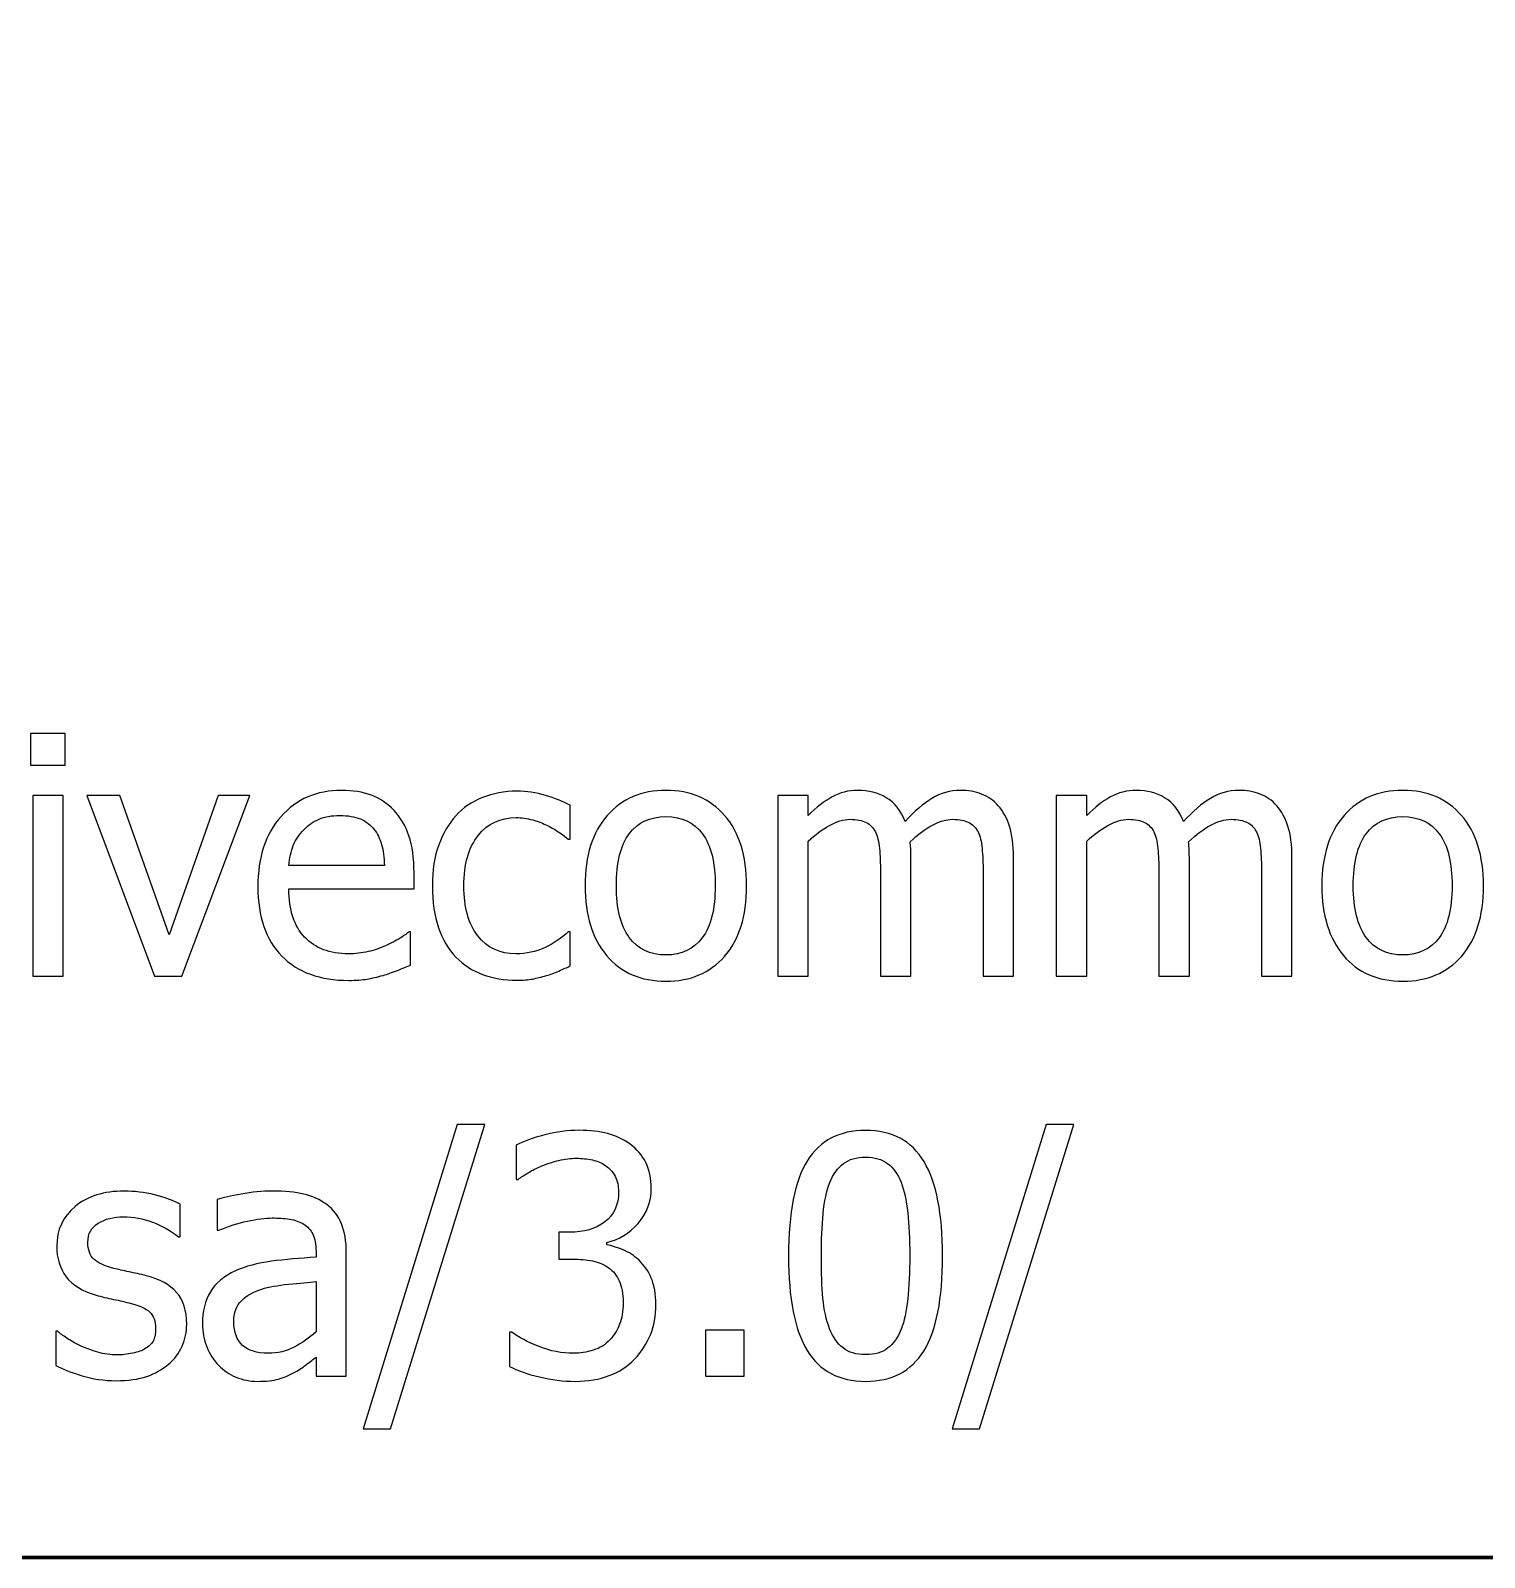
# Model space of a CAD drawing. Header units: centimetres. Extents: x -14.3 to 14.3, y -10 to 9.9.
# Drawn here: x 9.067 to 9.995, y -10 to -9.025 of the extents above; entities that cross this region are included whole.
import ezdxf

# ---------------------------------------------------------------- set-up
doc = ezdxf.new("R2010")
doc.units = ezdxf.units.CM
doc.header["$MEASUREMENT"] = 0
doc.layers.add('Layer 1', color=7, linetype='Continuous')

msp = doc.modelspace()

# ---------------------------------------------------------------- linework, layer by layer
at = {"layer": 'Layer 1', "color": 250, "lineweight": 70}
for points in [[(-14.3, -9), (-14.3, -9), (-14.3, 8.9), (-14.3, 8.9), (-14.3, 8.9), (-14.3, 9.45219), (-13.85219, 9.9), (-13.3, 9.9), (-13.3, 9.9), (-13.3, 9.9), (13.3, 9.9), (13.3, 9.9), (13.3, 9.9), (13.85219, 9.9), (14.3, 9.45219), (14.3, 8.9), (14.3, 8.9), (14.3, 8.9), (14.3, -9), (14.3, -9), (14.3, -9), (14.3, -9.55219), (13.85219, -10), (13.3, -10), (13.3, -10), (13.3, -10), (-13.3, -10), (-13.3, -10), (-13.3, -10), (-13.85219, -10), (-14.3, -9.55219), (-14.3, -9)], [(2.3, -10), (2.3, -10), (2.3, -7), (2.3, -7), (2.3, -7), (2.3, -6.44781), (2.74781, -6), (3.3, -6), (3.3, -6), (3.3, -6), (14.3, -6), (14.3, -6), (14.3, -6), (14.3, -6), (14.3, -7), (14.3, -7), (14.3, -7), (14.3, -7), (14.3, -9), (14.3, -9), (14.3, -9), (14.3, -9.55219), (13.85219, -10), (13.3, -10), (13.3, -10), (13.3, -10), (3.3, -10), (3.3, -10), (3.3, -10), (3.3, -10), (2.3, -10), (2.3, -10)]]:
    msp.add_open_spline(points, degree=3, knots=[0, 0, 0, 0, 0.125, 0.125, 0.125, 0.125, 0.25, 0.25, 0.25, 0.25, 0.375, 0.375, 0.375, 0.375, 0.5, 0.5, 0.5, 0.5, 0.625, 0.625, 0.625, 0.625, 0.75, 0.75, 0.75, 0.75, 0.875, 0.875, 0.875, 0.875, 1, 1, 1, 1], dxfattribs=at)
at = {"layer": 'Layer 1', "color": 250}
for points, knots in [([(9.08878, -9.49404), (9.08878, -9.49404), (9.06666, -9.49404), (9.06666, -9.49404), (9.06666, -9.49404), (9.06666, -9.49404), (9.06666, -9.4739), (9.06666, -9.4739), (9.06666, -9.4739), (9.06666, -9.4739), (9.08878, -9.4739), (9.08878, -9.4739), (9.08878, -9.4739), (9.08878, -9.4739), (9.08878, -9.49404), (9.08878, -9.49404)], [0, 0, 0, 0, 0.25, 0.25, 0.25, 0.25, 0.5, 0.5, 0.5, 0.5, 0.75, 0.75, 0.75, 0.75, 1, 1, 1, 1]), ([(9.08744, -9.62884), (9.08744, -9.62884), (9.068, -9.62884), (9.068, -9.62884), (9.068, -9.62884), (9.068, -9.62884), (9.068, -9.51341), (9.068, -9.51341), (9.068, -9.51341), (9.068, -9.51341), (9.08744, -9.51341), (9.08744, -9.51341), (9.08744, -9.51341), (9.08744, -9.51341), (9.08744, -9.62884), (9.08744, -9.62884)], [0, 0, 0, 0, 0.25, 0.25, 0.25, 0.25, 0.5, 0.5, 0.5, 0.5, 0.75, 0.75, 0.75, 0.75, 1, 1, 1, 1]), ([(9.20669, -9.51341), (9.20669, -9.51341), (9.16319, -9.62884), (9.16319, -9.62884), (9.16319, -9.62884), (9.16319, -9.62884), (9.14573, -9.62884), (9.14573, -9.62884), (9.14573, -9.62884), (9.14573, -9.62884), (9.10255, -9.51341), (9.10255, -9.51341), (9.10255, -9.51341), (9.10255, -9.51341), (9.12354, -9.51341), (9.12354, -9.51341), (9.12354, -9.51341), (9.12354, -9.51341), (9.15515, -9.60235), (9.15515, -9.60235), (9.15515, -9.60235), (9.15515, -9.60235), (9.18644, -9.51341), (9.18644, -9.51341), (9.18644, -9.51341), (9.18644, -9.51341), (9.20669, -9.51341), (9.20669, -9.51341)], [0, 0, 0, 0, 0.142857, 0.142857, 0.142857, 0.142857, 0.285714, 0.285714, 0.285714, 0.285714, 0.428571, 0.428571, 0.428571, 0.428571, 0.571429, 0.571429, 0.571429, 0.571429, 0.714286, 0.714286, 0.714286, 0.714286, 0.857143, 0.857143, 0.857143, 0.857143, 1, 1, 1, 1]), ([(9.26983, -9.63152), (9.25145, -9.63152), (9.23716, -9.62634), (9.227, -9.61596), (9.227, -9.61596), (9.21684, -9.60559), (9.21176, -9.59088), (9.21176, -9.57179), (9.21176, -9.57179), (9.21176, -9.55299), (9.2167, -9.538), (9.22654, -9.52689), (9.22654, -9.52689), (9.23639, -9.51577), (9.24926, -9.5102), (9.26521, -9.5102), (9.26521, -9.5102), (9.27237, -9.5102), (9.27869, -9.51122), (9.28422, -9.5133), (9.28422, -9.5133), (9.28973, -9.51535), (9.29456, -9.5186), (9.29869, -9.52301), (9.29869, -9.52301), (9.30282, -9.52741), (9.30599, -9.53281), (9.30818, -9.5392), (9.30818, -9.5392), (9.3104, -9.54555), (9.31149, -9.55338), (9.31149, -9.56259), (9.31149, -9.56259), (9.31149, -9.56259), (9.31149, -9.57314), (9.31149, -9.57314), (9.31149, -9.57314), (9.31149, -9.57314), (9.23152, -9.57314), (9.23152, -9.57314), (9.23152, -9.57314), (9.23152, -9.58658), (9.23491, -9.59684), (9.24164, -9.60393), (9.24164, -9.60393), (9.24838, -9.61102), (9.25773, -9.61459), (9.26965, -9.61459), (9.26965, -9.61459), (9.27392, -9.61459), (9.27809, -9.61409), (9.28218, -9.61314), (9.28218, -9.61314), (9.28627, -9.61219), (9.28998, -9.61092), (9.29329, -9.6094), (9.29329, -9.6094), (9.29682, -9.60781), (9.29978, -9.6063), (9.30218, -9.60482), (9.30218, -9.60482), (9.30458, -9.60333), (9.30659, -9.60192), (9.30818, -9.60062), (9.30818, -9.60062), (9.30818, -9.60062), (9.30931, -9.60062), (9.30931, -9.60062), (9.30931, -9.60062), (9.30931, -9.60062), (9.30931, -9.62182), (9.30931, -9.62182), (9.30931, -9.62182), (9.30705, -9.6227), (9.30423, -9.62383), (9.30084, -9.62517), (9.30084, -9.62517), (9.29745, -9.62651), (9.29442, -9.62757), (9.29174, -9.62831), (9.29174, -9.62831), (9.28796, -9.62933), (9.28454, -9.63015), (9.28147, -9.63071), (9.28147, -9.63071), (9.2784, -9.63124), (9.27452, -9.63152), (9.26983, -9.63152)], [0, 0, 0, 0, 0.045455, 0.045455, 0.045455, 0.045455, 0.090909, 0.090909, 0.090909, 0.090909, 0.136364, 0.136364, 0.136364, 0.136364, 0.181818, 0.181818, 0.181818, 0.181818, 0.227273, 0.227273, 0.227273, 0.227273, 0.272727, 0.272727, 0.272727, 0.272727, 0.318182, 0.318182, 0.318182, 0.318182, 0.363636, 0.363636, 0.363636, 0.363636, 0.409091, 0.409091, 0.409091, 0.409091, 0.454545, 0.454545, 0.454545, 0.454545, 0.5, 0.5, 0.5, 0.5, 0.545455, 0.545455, 0.545455, 0.545455, 0.590909, 0.590909, 0.590909, 0.590909, 0.636364, 0.636364, 0.636364, 0.636364, 0.681818, 0.681818, 0.681818, 0.681818, 0.727273, 0.727273, 0.727273, 0.727273, 0.772727, 0.772727, 0.772727, 0.772727, 0.818182, 0.818182, 0.818182, 0.818182, 0.863636, 0.863636, 0.863636, 0.863636, 0.909091, 0.909091, 0.909091, 0.909091, 0.954545, 0.954545, 0.954545, 0.954545, 1, 1, 1, 1]), ([(9.37701, -9.63142), (9.36911, -9.63142), (9.36184, -9.63018), (9.35521, -9.62775), (9.35521, -9.62775), (9.34861, -9.62531), (9.34293, -9.62161), (9.33817, -9.61663), (9.33817, -9.61663), (9.3334, -9.61166), (9.32973, -9.60542), (9.32709, -9.59787), (9.32709, -9.59787), (9.32448, -9.59032), (9.32317, -9.58146), (9.32317, -9.57127), (9.32317, -9.57127), (9.32317, -9.56114), (9.32455, -9.55239), (9.32727, -9.54502), (9.32727, -9.54502), (9.32998, -9.53765), (9.33362, -9.53144), (9.33817, -9.52639), (9.33817, -9.52639), (9.34272, -9.52138), (9.34836, -9.5175), (9.35517, -9.51479), (9.35517, -9.51479), (9.36194, -9.51207), (9.36925, -9.51069), (9.37701, -9.51069), (9.37701, -9.51069), (9.38336, -9.51069), (9.38946, -9.51157), (9.39535, -9.51337), (9.39535, -9.51337), (9.40124, -9.51517), (9.4065, -9.51725), (9.41112, -9.51958), (9.41112, -9.51958), (9.41112, -9.51958), (9.41112, -9.54139), (9.41112, -9.54139), (9.41112, -9.54139), (9.41112, -9.54139), (9.40999, -9.54139), (9.40999, -9.54139), (9.40999, -9.54139), (9.40862, -9.54022), (9.40682, -9.53888), (9.40467, -9.53736), (9.40467, -9.53736), (9.40248, -9.53585), (9.39987, -9.53429), (9.39676, -9.53271), (9.39676, -9.53271), (9.39408, -9.53133), (9.39091, -9.53013), (9.38724, -9.52911), (9.38724, -9.52911), (9.3836, -9.52809), (9.38008, -9.52756), (9.37669, -9.52756), (9.37669, -9.52756), (9.36664, -9.52756), (9.35856, -9.53137), (9.35245, -9.53899), (9.35245, -9.53899), (9.34635, -9.54657), (9.34332, -9.55733), (9.34332, -9.57127), (9.34332, -9.57127), (9.34332, -9.58488), (9.34628, -9.59554), (9.35217, -9.60312), (9.35217, -9.60312), (9.35806, -9.61074), (9.36621, -9.61455), (9.37669, -9.61455), (9.37669, -9.61455), (9.38304, -9.61455), (9.38907, -9.61325), (9.39479, -9.61064), (9.39479, -9.61064), (9.4005, -9.60803), (9.40558, -9.60464), (9.40999, -9.60051), (9.40999, -9.60051), (9.40999, -9.60051), (9.41112, -9.60051), (9.41112, -9.60051), (9.41112, -9.60051), (9.41112, -9.60051), (9.41112, -9.62231), (9.41112, -9.62231), (9.41112, -9.62231), (9.40918, -9.62323), (9.40678, -9.62429), (9.40389, -9.62556), (9.40389, -9.62556), (9.401, -9.62686), (9.39839, -9.62778), (9.39602, -9.62842), (9.39602, -9.62842), (9.39274, -9.62937), (9.38978, -9.63011), (9.38713, -9.63064), (9.38713, -9.63064), (9.38452, -9.63117), (9.38114, -9.63142), (9.37701, -9.63142)], [0, 0, 0, 0, 0.035714, 0.035714, 0.035714, 0.035714, 0.071429, 0.071429, 0.071429, 0.071429, 0.107143, 0.107143, 0.107143, 0.107143, 0.142857, 0.142857, 0.142857, 0.142857, 0.178571, 0.178571, 0.178571, 0.178571, 0.214286, 0.214286, 0.214286, 0.214286, 0.25, 0.25, 0.25, 0.25, 0.285714, 0.285714, 0.285714, 0.285714, 0.321429, 0.321429, 0.321429, 0.321429, 0.357143, 0.357143, 0.357143, 0.357143, 0.392857, 0.392857, 0.392857, 0.392857, 0.428571, 0.428571, 0.428571, 0.428571, 0.464286, 0.464286, 0.464286, 0.464286, 0.5, 0.5, 0.5, 0.5, 0.535714, 0.535714, 0.535714, 0.535714, 0.571429, 0.571429, 0.571429, 0.571429, 0.607143, 0.607143, 0.607143, 0.607143, 0.642857, 0.642857, 0.642857, 0.642857, 0.678571, 0.678571, 0.678571, 0.678571, 0.714286, 0.714286, 0.714286, 0.714286, 0.75, 0.75, 0.75, 0.75, 0.785714, 0.785714, 0.785714, 0.785714, 0.821429, 0.821429, 0.821429, 0.821429, 0.857143, 0.857143, 0.857143, 0.857143, 0.892857, 0.892857, 0.892857, 0.892857, 0.928571, 0.928571, 0.928571, 0.928571, 0.964286, 0.964286, 0.964286, 0.964286, 1, 1, 1, 1]), ([(9.52381, -9.57116), (9.52381, -9.5906), (9.51911, -9.60563), (9.50976, -9.61618), (9.50976, -9.61618), (9.50038, -9.62676), (9.48789, -9.63205), (9.47233, -9.63205), (9.47233, -9.63205), (9.45628, -9.63205), (9.44365, -9.62658), (9.43445, -9.61568), (9.43445, -9.61568), (9.42524, -9.60474), (9.42065, -9.58993), (9.42065, -9.57116), (9.42065, -9.57116), (9.42065, -9.5519), (9.42538, -9.5369), (9.43487, -9.52622), (9.43487, -9.52622), (9.44432, -9.51553), (9.45681, -9.5102), (9.47233, -9.5102), (9.47233, -9.5102), (9.48789, -9.5102), (9.50038, -9.51553), (9.50976, -9.52618), (9.50976, -9.52618), (9.51911, -9.5368), (9.52381, -9.55183), (9.52381, -9.57116)], [0, 0, 0, 0, 0.125, 0.125, 0.125, 0.125, 0.25, 0.25, 0.25, 0.25, 0.375, 0.375, 0.375, 0.375, 0.5, 0.5, 0.5, 0.5, 0.625, 0.625, 0.625, 0.625, 0.75, 0.75, 0.75, 0.75, 0.875, 0.875, 0.875, 0.875, 1, 1, 1, 1]), ([(9.6748, -9.62884), (9.6748, -9.62884), (9.6748, -9.56206), (9.6748, -9.56206), (9.6748, -9.56206), (9.6748, -9.55677), (9.67459, -9.55186), (9.67416, -9.54735), (9.67416, -9.54735), (9.67378, -9.54283), (9.67289, -9.5393), (9.67159, -9.53676), (9.67159, -9.53676), (9.67021, -9.53398), (9.66827, -9.53197), (9.6657, -9.53066), (9.6657, -9.53066), (9.66316, -9.52936), (9.6597, -9.52868), (9.65536, -9.52868), (9.65536, -9.52868), (9.65137, -9.52868), (9.64711, -9.52992), (9.64252, -9.53235), (9.64252, -9.53235), (9.63793, -9.53482), (9.63321, -9.53835), (9.6283, -9.54297), (9.6283, -9.54297), (9.62837, -9.54414), (9.62848, -9.54551), (9.62859, -9.54714), (9.62859, -9.54714), (9.62869, -9.54876), (9.62873, -9.55066), (9.62873, -9.55289), (9.62873, -9.55289), (9.62873, -9.55289), (9.62873, -9.62884), (9.62873, -9.62884), (9.62873, -9.62884), (9.62873, -9.62884), (9.60929, -9.62884), (9.60929, -9.62884), (9.60929, -9.62884), (9.60929, -9.62884), (9.60929, -9.56206), (9.60929, -9.56206), (9.60929, -9.56206), (9.60929, -9.55677), (9.60908, -9.55186), (9.60865, -9.54735), (9.60865, -9.54735), (9.60826, -9.54283), (9.60738, -9.5393), (9.60608, -9.53676), (9.60608, -9.53676), (9.6047, -9.53398), (9.60276, -9.53197), (9.60019, -9.53066), (9.60019, -9.53066), (9.59765, -9.52936), (9.59419, -9.52868), (9.58985, -9.52868), (9.58985, -9.52868), (9.58565, -9.52868), (9.58124, -9.52999), (9.57666, -9.5326), (9.57666, -9.5326), (9.57203, -9.53525), (9.56755, -9.5386), (9.56321, -9.54266), (9.56321, -9.54266), (9.56321, -9.54266), (9.56321, -9.62884), (9.56321, -9.62884), (9.56321, -9.62884), (9.56321, -9.62884), (9.54378, -9.62884), (9.54378, -9.62884), (9.54378, -9.62884), (9.54378, -9.62884), (9.54378, -9.51341), (9.54378, -9.51341), (9.54378, -9.51341), (9.54378, -9.51341), (9.56321, -9.51341), (9.56321, -9.51341), (9.56321, -9.51341), (9.56321, -9.51341), (9.56321, -9.52622), (9.56321, -9.52622), (9.56321, -9.52622), (9.56833, -9.52114), (9.57337, -9.51718), (9.57835, -9.5144), (9.57835, -9.5144), (9.58336, -9.51161), (9.58883, -9.5102), (9.59482, -9.5102), (9.59482, -9.5102), (9.60167, -9.5102), (9.6077, -9.51175), (9.61296, -9.51486), (9.61296, -9.51486), (9.61825, -9.51796), (9.62224, -9.52304), (9.62502, -9.53013), (9.62502, -9.53013), (9.63088, -9.5236), (9.63659, -9.51863), (9.64217, -9.51528), (9.64217, -9.51528), (9.64774, -9.51189), (9.65381, -9.5102), (9.66034, -9.5102), (9.66034, -9.5102), (9.66531, -9.5102), (9.66983, -9.51098), (9.67388, -9.51253), (9.67388, -9.51253), (9.67794, -9.51408), (9.6815, -9.51658), (9.68454, -9.52001), (9.68454, -9.52001), (9.68764, -9.52353), (9.69, -9.52791), (9.6917, -9.53313), (9.6917, -9.53313), (9.69339, -9.53839), (9.69424, -9.54495), (9.69424, -9.55289), (9.69424, -9.55289), (9.69424, -9.55289), (9.69424, -9.62884), (9.69424, -9.62884), (9.69424, -9.62884), (9.69424, -9.62884), (9.6748, -9.62884), (9.6748, -9.62884)], [0, 0, 0, 0, 0.028571, 0.028571, 0.028571, 0.028571, 0.057143, 0.057143, 0.057143, 0.057143, 0.085714, 0.085714, 0.085714, 0.085714, 0.114286, 0.114286, 0.114286, 0.114286, 0.142857, 0.142857, 0.142857, 0.142857, 0.171429, 0.171429, 0.171429, 0.171429, 0.2, 0.2, 0.2, 0.2, 0.228571, 0.228571, 0.228571, 0.228571, 0.257143, 0.257143, 0.257143, 0.257143, 0.285714, 0.285714, 0.285714, 0.285714, 0.314286, 0.314286, 0.314286, 0.314286, 0.342857, 0.342857, 0.342857, 0.342857, 0.371429, 0.371429, 0.371429, 0.371429, 0.4, 0.4, 0.4, 0.4, 0.428571, 0.428571, 0.428571, 0.428571, 0.457143, 0.457143, 0.457143, 0.457143, 0.485714, 0.485714, 0.485714, 0.485714, 0.514286, 0.514286, 0.514286, 0.514286, 0.542857, 0.542857, 0.542857, 0.542857, 0.571429, 0.571429, 0.571429, 0.571429, 0.6, 0.6, 0.6, 0.6, 0.628571, 0.628571, 0.628571, 0.628571, 0.657143, 0.657143, 0.657143, 0.657143, 0.685714, 0.685714, 0.685714, 0.685714, 0.714286, 0.714286, 0.714286, 0.714286, 0.742857, 0.742857, 0.742857, 0.742857, 0.771429, 0.771429, 0.771429, 0.771429, 0.8, 0.8, 0.8, 0.8, 0.828571, 0.828571, 0.828571, 0.828571, 0.857143, 0.857143, 0.857143, 0.857143, 0.885714, 0.885714, 0.885714, 0.885714, 0.914286, 0.914286, 0.914286, 0.914286, 0.942857, 0.942857, 0.942857, 0.942857, 0.971429, 0.971429, 0.971429, 0.971429, 1, 1, 1, 1]), ([(9.85257, -9.62884), (9.85257, -9.62884), (9.85257, -9.56206), (9.85257, -9.56206), (9.85257, -9.56206), (9.85257, -9.55677), (9.85236, -9.55186), (9.85193, -9.54735), (9.85193, -9.54735), (9.85155, -9.54283), (9.85066, -9.5393), (9.84936, -9.53676), (9.84936, -9.53676), (9.84798, -9.53398), (9.84604, -9.53197), (9.84347, -9.53066), (9.84347, -9.53066), (9.84093, -9.52936), (9.83747, -9.52868), (9.83313, -9.52868), (9.83313, -9.52868), (9.82914, -9.52868), (9.82488, -9.52992), (9.82029, -9.53235), (9.82029, -9.53235), (9.8157, -9.53482), (9.81098, -9.53835), (9.80607, -9.54297), (9.80607, -9.54297), (9.80614, -9.54414), (9.80625, -9.54551), (9.80636, -9.54714), (9.80636, -9.54714), (9.80646, -9.54876), (9.8065, -9.55066), (9.8065, -9.55289), (9.8065, -9.55289), (9.8065, -9.55289), (9.8065, -9.62884), (9.8065, -9.62884), (9.8065, -9.62884), (9.8065, -9.62884), (9.78706, -9.62884), (9.78706, -9.62884), (9.78706, -9.62884), (9.78706, -9.62884), (9.78706, -9.56206), (9.78706, -9.56206), (9.78706, -9.56206), (9.78706, -9.55677), (9.78685, -9.55186), (9.78642, -9.54735), (9.78642, -9.54735), (9.78603, -9.54283), (9.78515, -9.5393), (9.78385, -9.53676), (9.78385, -9.53676), (9.78247, -9.53398), (9.78053, -9.53197), (9.77796, -9.53066), (9.77796, -9.53066), (9.77542, -9.52936), (9.77196, -9.52868), (9.76762, -9.52868), (9.76762, -9.52868), (9.76342, -9.52868), (9.75901, -9.52999), (9.75443, -9.5326), (9.75443, -9.5326), (9.7498, -9.53525), (9.74532, -9.5386), (9.74098, -9.54266), (9.74098, -9.54266), (9.74098, -9.54266), (9.74098, -9.62884), (9.74098, -9.62884), (9.74098, -9.62884), (9.74098, -9.62884), (9.72155, -9.62884), (9.72155, -9.62884), (9.72155, -9.62884), (9.72155, -9.62884), (9.72155, -9.51341), (9.72155, -9.51341), (9.72155, -9.51341), (9.72155, -9.51341), (9.74098, -9.51341), (9.74098, -9.51341), (9.74098, -9.51341), (9.74098, -9.51341), (9.74098, -9.52622), (9.74098, -9.52622), (9.74098, -9.52622), (9.7461, -9.52114), (9.75114, -9.51718), (9.75612, -9.5144), (9.75612, -9.5144), (9.76113, -9.51161), (9.7666, -9.5102), (9.77259, -9.5102), (9.77259, -9.5102), (9.77944, -9.5102), (9.78547, -9.51175), (9.79073, -9.51486), (9.79073, -9.51486), (9.79602, -9.51796), (9.80001, -9.52304), (9.80279, -9.53013), (9.80279, -9.53013), (9.80865, -9.5236), (9.81436, -9.51863), (9.81994, -9.51528), (9.81994, -9.51528), (9.82551, -9.51189), (9.83158, -9.5102), (9.83811, -9.5102), (9.83811, -9.5102), (9.84308, -9.5102), (9.8476, -9.51098), (9.85165, -9.51253), (9.85165, -9.51253), (9.85571, -9.51408), (9.85927, -9.51658), (9.86231, -9.52001), (9.86231, -9.52001), (9.86541, -9.52353), (9.86777, -9.52791), (9.86947, -9.53313), (9.86947, -9.53313), (9.87116, -9.53839), (9.87201, -9.54495), (9.87201, -9.55289), (9.87201, -9.55289), (9.87201, -9.55289), (9.87201, -9.62884), (9.87201, -9.62884), (9.87201, -9.62884), (9.87201, -9.62884), (9.85257, -9.62884), (9.85257, -9.62884)], [0, 0, 0, 0, 0.028571, 0.028571, 0.028571, 0.028571, 0.057143, 0.057143, 0.057143, 0.057143, 0.085714, 0.085714, 0.085714, 0.085714, 0.114286, 0.114286, 0.114286, 0.114286, 0.142857, 0.142857, 0.142857, 0.142857, 0.171429, 0.171429, 0.171429, 0.171429, 0.2, 0.2, 0.2, 0.2, 0.228571, 0.228571, 0.228571, 0.228571, 0.257143, 0.257143, 0.257143, 0.257143, 0.285714, 0.285714, 0.285714, 0.285714, 0.314286, 0.314286, 0.314286, 0.314286, 0.342857, 0.342857, 0.342857, 0.342857, 0.371429, 0.371429, 0.371429, 0.371429, 0.4, 0.4, 0.4, 0.4, 0.428571, 0.428571, 0.428571, 0.428571, 0.457143, 0.457143, 0.457143, 0.457143, 0.485714, 0.485714, 0.485714, 0.485714, 0.514286, 0.514286, 0.514286, 0.514286, 0.542857, 0.542857, 0.542857, 0.542857, 0.571429, 0.571429, 0.571429, 0.571429, 0.6, 0.6, 0.6, 0.6, 0.628571, 0.628571, 0.628571, 0.628571, 0.657143, 0.657143, 0.657143, 0.657143, 0.685714, 0.685714, 0.685714, 0.685714, 0.714286, 0.714286, 0.714286, 0.714286, 0.742857, 0.742857, 0.742857, 0.742857, 0.771429, 0.771429, 0.771429, 0.771429, 0.8, 0.8, 0.8, 0.8, 0.828571, 0.828571, 0.828571, 0.828571, 0.857143, 0.857143, 0.857143, 0.857143, 0.885714, 0.885714, 0.885714, 0.885714, 0.914286, 0.914286, 0.914286, 0.914286, 0.942857, 0.942857, 0.942857, 0.942857, 0.971429, 0.971429, 0.971429, 0.971429, 1, 1, 1, 1]), ([(9.99429, -9.57116), (9.99429, -9.5906), (9.98959, -9.60563), (9.98024, -9.61618), (9.98024, -9.61618), (9.97086, -9.62676), (9.95837, -9.63205), (9.94281, -9.63205), (9.94281, -9.63205), (9.92676, -9.63205), (9.91413, -9.62658), (9.90493, -9.61568), (9.90493, -9.61568), (9.89572, -9.60474), (9.89113, -9.58993), (9.89113, -9.57116), (9.89113, -9.57116), (9.89113, -9.5519), (9.89586, -9.5369), (9.90535, -9.52622), (9.90535, -9.52622), (9.9148, -9.51553), (9.92729, -9.5102), (9.94281, -9.5102), (9.94281, -9.5102), (9.95837, -9.5102), (9.97086, -9.51553), (9.98024, -9.52618), (9.98024, -9.52618), (9.98959, -9.5368), (9.99429, -9.55183), (9.99429, -9.57116)], [0, 0, 0, 0, 0.125, 0.125, 0.125, 0.125, 0.25, 0.25, 0.25, 0.25, 0.375, 0.375, 0.375, 0.375, 0.5, 0.5, 0.5, 0.5, 0.625, 0.625, 0.625, 0.625, 0.75, 0.75, 0.75, 0.75, 0.875, 0.875, 0.875, 0.875, 1, 1, 1, 1]), ([(9.29259, -9.55825), (9.29244, -9.55303), (9.29184, -9.54851), (9.29072, -9.5447), (9.29072, -9.5447), (9.28962, -9.54093), (9.28803, -9.53772), (9.28599, -9.53511), (9.28599, -9.53511), (9.2837, -9.53221), (9.2808, -9.52999), (9.27724, -9.52847), (9.27724, -9.52847), (9.27368, -9.52696), (9.2693, -9.52622), (9.26408, -9.52622), (9.26408, -9.52622), (9.2589, -9.52622), (9.25452, -9.52699), (9.25089, -9.52854), (9.25089, -9.52854), (9.24729, -9.5301), (9.24397, -9.53235), (9.24101, -9.53532), (9.24101, -9.53532), (9.23812, -9.53835), (9.23593, -9.5417), (9.23441, -9.54537), (9.23441, -9.54537), (9.23289, -9.54908), (9.23194, -9.55334), (9.23152, -9.55825), (9.23152, -9.55825), (9.23152, -9.55825), (9.29259, -9.55825), (9.29259, -9.55825)], [0, 0, 0, 0, 0.111111, 0.111111, 0.111111, 0.111111, 0.222222, 0.222222, 0.222222, 0.222222, 0.333333, 0.333333, 0.333333, 0.333333, 0.444444, 0.444444, 0.444444, 0.444444, 0.555556, 0.555556, 0.555556, 0.555556, 0.666667, 0.666667, 0.666667, 0.666667, 0.777778, 0.777778, 0.777778, 0.777778, 0.888889, 0.888889, 0.888889, 0.888889, 1, 1, 1, 1]), ([(9.50377, -9.57116), (9.50377, -9.55624), (9.50105, -9.54512), (9.49558, -9.53786), (9.49558, -9.53786), (9.49015, -9.53059), (9.48239, -9.52696), (9.47233, -9.52696), (9.47233, -9.52696), (9.46221, -9.52696), (9.45438, -9.53059), (9.44891, -9.53786), (9.44891, -9.53786), (9.44344, -9.54512), (9.44069, -9.55624), (9.44069, -9.57116), (9.44069, -9.57116), (9.44069, -9.58562), (9.44344, -9.5966), (9.44891, -9.60407), (9.44891, -9.60407), (9.45438, -9.61155), (9.46221, -9.61529), (9.47233, -9.61529), (9.47233, -9.61529), (9.48232, -9.61529), (9.49008, -9.61162), (9.49555, -9.60429), (9.49555, -9.60429), (9.50102, -9.59695), (9.50377, -9.58591), (9.50377, -9.57116)], [0, 0, 0, 0, 0.125, 0.125, 0.125, 0.125, 0.25, 0.25, 0.25, 0.25, 0.375, 0.375, 0.375, 0.375, 0.5, 0.5, 0.5, 0.5, 0.625, 0.625, 0.625, 0.625, 0.75, 0.75, 0.75, 0.75, 0.875, 0.875, 0.875, 0.875, 1, 1, 1, 1]), ([(9.97425, -9.57116), (9.97425, -9.55624), (9.97153, -9.54512), (9.96606, -9.53786), (9.96606, -9.53786), (9.96063, -9.53059), (9.95287, -9.52696), (9.94281, -9.52696), (9.94281, -9.52696), (9.93269, -9.52696), (9.92486, -9.53059), (9.91939, -9.53786), (9.91939, -9.53786), (9.91392, -9.54512), (9.91117, -9.55624), (9.91117, -9.57116), (9.91117, -9.57116), (9.91117, -9.58562), (9.91392, -9.5966), (9.91939, -9.60407), (9.91939, -9.60407), (9.92486, -9.61155), (9.93269, -9.61529), (9.94281, -9.61529), (9.94281, -9.61529), (9.9528, -9.61529), (9.96056, -9.61162), (9.96603, -9.60429), (9.96603, -9.60429), (9.9715, -9.59695), (9.97425, -9.58591), (9.97425, -9.57116)], [0, 0, 0, 0, 0.125, 0.125, 0.125, 0.125, 0.25, 0.25, 0.25, 0.25, 0.375, 0.375, 0.375, 0.375, 0.5, 0.5, 0.5, 0.5, 0.625, 0.625, 0.625, 0.625, 0.75, 0.75, 0.75, 0.75, 0.875, 0.875, 0.875, 0.875, 1, 1, 1, 1]), ([(9.35672, -9.7235), (9.35672, -9.7235), (9.29643, -9.91781), (9.29643, -9.91781), (9.29643, -9.91781), (9.29643, -9.91781), (9.279, -9.91781), (9.279, -9.91781), (9.279, -9.91781), (9.279, -9.91781), (9.33901, -9.7235), (9.33901, -9.7235), (9.33901, -9.7235), (9.33901, -9.7235), (9.35672, -9.7235), (9.35672, -9.7235)], [0, 0, 0, 0, 0.25, 0.25, 0.25, 0.25, 0.5, 0.5, 0.5, 0.5, 0.75, 0.75, 0.75, 0.75, 1, 1, 1, 1]), ([(9.41518, -9.74512), (9.41147, -9.74512), (9.40777, -9.74558), (9.40403, -9.74646), (9.40403, -9.74646), (9.40032, -9.74738), (9.39666, -9.74854), (9.39309, -9.74999), (9.39309, -9.74999), (9.38978, -9.75137), (9.38688, -9.75281), (9.38445, -9.75433), (9.38445, -9.75433), (9.38201, -9.75585), (9.37983, -9.75726), (9.37789, -9.75856), (9.37789, -9.75856), (9.37789, -9.75856), (9.37665, -9.75856), (9.37665, -9.75856), (9.37665, -9.75856), (9.37665, -9.75856), (9.37665, -9.73676), (9.37665, -9.73676), (9.37665, -9.73676), (9.38113, -9.73433), (9.3872, -9.73214), (9.39489, -9.7302), (9.39489, -9.7302), (9.40258, -9.72822), (9.40988, -9.72724), (9.41687, -9.72724), (9.41687, -9.72724), (9.42382, -9.72724), (9.42989, -9.72794), (9.43511, -9.72935), (9.43511, -9.72935), (9.44029, -9.73076), (9.44499, -9.73295), (9.44918, -9.73591), (9.44918, -9.73591), (9.45374, -9.73923), (9.45716, -9.74322), (9.45949, -9.74791), (9.45949, -9.74791), (9.46178, -9.7526), (9.46294, -9.75807), (9.46294, -9.76435), (9.46294, -9.76435), (9.46294, -9.77282), (9.46016, -9.78026), (9.45458, -9.78668), (9.45458, -9.78668), (9.44901, -9.79306), (9.44231, -9.79716), (9.43454, -9.79885), (9.43454, -9.79885), (9.43454, -9.79885), (9.43454, -9.8003), (9.43454, -9.8003), (9.43454, -9.8003), (9.43775, -9.80093), (9.44121, -9.80199), (9.44492, -9.80351), (9.44492, -9.80351), (9.44858, -9.80502), (9.45204, -9.80728), (9.45518, -9.81025), (9.45518, -9.81025), (9.45836, -9.81321), (9.46093, -9.81702), (9.46294, -9.82164), (9.46294, -9.82164), (9.46495, -9.8263), (9.46594, -9.83198), (9.46594, -9.83864), (9.46594, -9.83864), (9.46594, -9.84563), (9.46474, -9.85202), (9.46238, -9.85784), (9.46238, -9.85784), (9.46002, -9.86366), (9.45663, -9.86881), (9.45229, -9.87329), (9.45229, -9.87329), (9.44781, -9.87798), (9.44241, -9.88151), (9.43606, -9.88391), (9.43606, -9.88391), (9.42975, -9.88634), (9.42255, -9.88754), (9.41447, -9.88754), (9.41447, -9.88754), (9.40678, -9.88754), (9.39912, -9.88662), (9.39154, -9.88475), (9.39154, -9.88475), (9.38396, -9.88288), (9.37757, -9.88066), (9.37242, -9.87802), (9.37242, -9.87802), (9.37242, -9.87802), (9.37242, -9.85621), (9.37242, -9.85621), (9.37242, -9.85621), (9.37242, -9.85621), (9.37387, -9.85621), (9.37387, -9.85621), (9.37387, -9.85621), (9.3782, -9.85939), (9.38403, -9.86242), (9.39133, -9.86531), (9.39133, -9.86531), (9.39863, -9.86821), (9.40593, -9.86965), (9.41324, -9.86965), (9.41324, -9.86965), (9.41743, -9.86965), (9.42167, -9.86898), (9.4259, -9.86764), (9.4259, -9.86764), (9.43013, -9.8663), (9.43366, -9.86412), (9.43648, -9.86108), (9.43648, -9.86108), (9.43924, -9.85805), (9.44132, -9.8547), (9.44276, -9.85106), (9.44276, -9.85106), (9.44421, -9.84739), (9.44495, -9.84277), (9.44495, -9.8372), (9.44495, -9.8372), (9.44495, -9.83162), (9.44414, -9.82704), (9.44252, -9.82344), (9.44252, -9.82344), (9.44089, -9.81988), (9.43864, -9.81705), (9.43574, -9.81497), (9.43574, -9.81497), (9.43289, -9.81293), (9.42943, -9.81148), (9.42548, -9.8107), (9.42548, -9.8107), (9.42153, -9.80989), (9.41726, -9.8095), (9.41264, -9.8095), (9.41264, -9.8095), (9.41264, -9.8095), (9.40385, -9.8095), (9.40385, -9.8095), (9.40385, -9.8095), (9.40385, -9.8095), (9.40385, -9.79236), (9.40385, -9.79236), (9.40385, -9.79236), (9.40385, -9.79236), (9.41066, -9.79236), (9.41066, -9.79236), (9.41066, -9.79236), (9.41997, -9.79236), (9.42752, -9.79014), (9.43334, -9.78573), (9.43334, -9.78573), (9.43917, -9.78132), (9.44206, -9.77493), (9.44206, -9.7665), (9.44206, -9.7665), (9.44206, -9.76266), (9.44132, -9.75934), (9.4398, -9.75655), (9.4398, -9.75655), (9.43828, -9.75376), (9.43634, -9.75154), (9.43402, -9.74988), (9.43402, -9.74988), (9.43137, -9.74809), (9.42848, -9.74685), (9.42534, -9.74614), (9.42534, -9.74614), (9.42216, -9.74547), (9.41877, -9.74512), (9.41518, -9.74512)], [0, 0, 0, 0, 0.021739, 0.021739, 0.021739, 0.021739, 0.043478, 0.043478, 0.043478, 0.043478, 0.065217, 0.065217, 0.065217, 0.065217, 0.086957, 0.086957, 0.086957, 0.086957, 0.108696, 0.108696, 0.108696, 0.108696, 0.130435, 0.130435, 0.130435, 0.130435, 0.152174, 0.152174, 0.152174, 0.152174, 0.173913, 0.173913, 0.173913, 0.173913, 0.195652, 0.195652, 0.195652, 0.195652, 0.217391, 0.217391, 0.217391, 0.217391, 0.23913, 0.23913, 0.23913, 0.23913, 0.26087, 0.26087, 0.26087, 0.26087, 0.282609, 0.282609, 0.282609, 0.282609, 0.304348, 0.304348, 0.304348, 0.304348, 0.326087, 0.326087, 0.326087, 0.326087, 0.347826, 0.347826, 0.347826, 0.347826, 0.369565, 0.369565, 0.369565, 0.369565, 0.391304, 0.391304, 0.391304, 0.391304, 0.413043, 0.413043, 0.413043, 0.413043, 0.434783, 0.434783, 0.434783, 0.434783, 0.456522, 0.456522, 0.456522, 0.456522, 0.478261, 0.478261, 0.478261, 0.478261, 0.5, 0.5, 0.5, 0.5, 0.521739, 0.521739, 0.521739, 0.521739, 0.543478, 0.543478, 0.543478, 0.543478, 0.565217, 0.565217, 0.565217, 0.565217, 0.586957, 0.586957, 0.586957, 0.586957, 0.608696, 0.608696, 0.608696, 0.608696, 0.630435, 0.630435, 0.630435, 0.630435, 0.652174, 0.652174, 0.652174, 0.652174, 0.673913, 0.673913, 0.673913, 0.673913, 0.695652, 0.695652, 0.695652, 0.695652, 0.717391, 0.717391, 0.717391, 0.717391, 0.73913, 0.73913, 0.73913, 0.73913, 0.76087, 0.76087, 0.76087, 0.76087, 0.782609, 0.782609, 0.782609, 0.782609, 0.804348, 0.804348, 0.804348, 0.804348, 0.826087, 0.826087, 0.826087, 0.826087, 0.847826, 0.847826, 0.847826, 0.847826, 0.869565, 0.869565, 0.869565, 0.869565, 0.891304, 0.891304, 0.891304, 0.891304, 0.913043, 0.913043, 0.913043, 0.913043, 0.934783, 0.934783, 0.934783, 0.934783, 0.956522, 0.956522, 0.956522, 0.956522, 0.978261, 0.978261, 0.978261, 0.978261, 1, 1, 1, 1]), ([(9.64897, -9.80735), (9.64897, -9.83498), (9.64495, -9.85523), (9.63694, -9.86817), (9.63694, -9.86817), (9.6289, -9.88108), (9.61652, -9.88754), (9.5998, -9.88754), (9.5998, -9.88754), (9.58283, -9.88754), (9.57041, -9.88094), (9.56247, -9.86778), (9.56247, -9.86778), (9.55453, -9.85463), (9.55058, -9.83455), (9.55058, -9.80753), (9.55058, -9.80753), (9.55058, -9.77977), (9.5546, -9.75948), (9.56261, -9.7466), (9.56261, -9.7466), (9.57066, -9.73376), (9.58304, -9.72734), (9.5998, -9.72734), (9.5998, -9.72734), (9.61673, -9.72734), (9.62915, -9.73397), (9.63709, -9.74727), (9.63709, -9.74727), (9.64502, -9.76057), (9.64897, -9.78061), (9.64897, -9.80735)], [0, 0, 0, 0, 0.125, 0.125, 0.125, 0.125, 0.25, 0.25, 0.25, 0.25, 0.375, 0.375, 0.375, 0.375, 0.5, 0.5, 0.5, 0.5, 0.625, 0.625, 0.625, 0.625, 0.75, 0.75, 0.75, 0.75, 0.875, 0.875, 0.875, 0.875, 1, 1, 1, 1]), ([(9.7328, -9.7235), (9.7328, -9.7235), (9.67251, -9.91781), (9.67251, -9.91781), (9.67251, -9.91781), (9.67251, -9.91781), (9.65508, -9.91781), (9.65508, -9.91781), (9.65508, -9.91781), (9.65508, -9.91781), (9.71509, -9.7235), (9.71509, -9.7235), (9.71509, -9.7235), (9.71509, -9.7235), (9.7328, -9.7235), (9.7328, -9.7235)], [0, 0, 0, 0, 0.25, 0.25, 0.25, 0.25, 0.5, 0.5, 0.5, 0.5, 0.75, 0.75, 0.75, 0.75, 1, 1, 1, 1]), ([(9.62252, -9.85427), (9.62449, -9.84916), (9.6259, -9.84274), (9.62675, -9.83494), (9.62675, -9.83494), (9.62756, -9.82714), (9.62798, -9.81794), (9.62798, -9.80735), (9.62798, -9.80735), (9.62798, -9.7968), (9.62756, -9.78763), (9.62675, -9.77984), (9.62675, -9.77984), (9.6259, -9.77204), (9.62446, -9.76558), (9.62241, -9.7604), (9.62241, -9.7604), (9.62033, -9.75518), (9.61751, -9.75119), (9.61387, -9.74847), (9.61387, -9.74847), (9.61027, -9.74576), (9.60558, -9.74438), (9.5998, -9.74438), (9.5998, -9.74438), (9.59405, -9.74438), (9.58935, -9.74576), (9.58568, -9.74847), (9.58568, -9.74847), (9.58198, -9.75119), (9.57909, -9.75525), (9.57694, -9.76061), (9.57694, -9.76061), (9.57489, -9.76587), (9.57348, -9.77246), (9.5727, -9.78047), (9.5727, -9.78047), (9.57196, -9.78844), (9.57157, -9.79747), (9.57157, -9.80753), (9.57157, -9.80753), (9.57157, -9.81829), (9.57189, -9.82728), (9.57256, -9.83452), (9.57256, -9.83452), (9.5732, -9.84175), (9.57464, -9.84824), (9.57683, -9.85396), (9.57683, -9.85396), (9.57884, -9.85928), (9.5817, -9.86334), (9.58537, -9.8662), (9.58537, -9.8662), (9.58904, -9.86905), (9.59387, -9.8705), (9.5998, -9.8705), (9.5998, -9.8705), (9.60551, -9.8705), (9.6102, -9.86913), (9.61387, -9.86641), (9.61387, -9.86641), (9.61758, -9.86369), (9.62043, -9.85964), (9.62252, -9.85427)], [0, 0, 0, 0, 0.0625, 0.0625, 0.0625, 0.0625, 0.125, 0.125, 0.125, 0.125, 0.1875, 0.1875, 0.1875, 0.1875, 0.25, 0.25, 0.25, 0.25, 0.3125, 0.3125, 0.3125, 0.3125, 0.375, 0.375, 0.375, 0.375, 0.4375, 0.4375, 0.4375, 0.4375, 0.5, 0.5, 0.5, 0.5, 0.5625, 0.5625, 0.5625, 0.5625, 0.625, 0.625, 0.625, 0.625, 0.6875, 0.6875, 0.6875, 0.6875, 0.75, 0.75, 0.75, 0.75, 0.8125, 0.8125, 0.8125, 0.8125, 0.875, 0.875, 0.875, 0.875, 0.9375, 0.9375, 0.9375, 0.9375, 1, 1, 1, 1]), ([(9.12116, -9.88712), (9.11344, -9.88712), (9.10624, -9.88609), (9.0995, -9.88401), (9.0995, -9.88401), (9.0928, -9.88193), (9.08722, -9.87974), (9.08281, -9.87738), (9.08281, -9.87738), (9.08281, -9.87738), (9.08281, -9.85558), (9.08281, -9.85558), (9.08281, -9.85558), (9.08281, -9.85558), (9.08384, -9.85558), (9.08384, -9.85558), (9.08384, -9.85558), (9.0855, -9.85688), (9.08744, -9.85833), (9.08969, -9.85992), (9.08969, -9.85992), (9.09192, -9.8615), (9.09492, -9.86316), (9.09862, -9.86489), (9.09862, -9.86489), (9.10194, -9.86641), (9.10557, -9.86775), (9.10952, -9.86891), (9.10952, -9.86891), (9.11351, -9.87008), (9.1176, -9.87068), (9.1219, -9.87068), (9.1219, -9.87068), (9.12501, -9.87068), (9.12829, -9.87032), (9.13182, -9.86958), (9.13182, -9.86958), (9.13534, -9.86888), (9.13795, -9.86796), (9.13968, -9.86683), (9.13968, -9.86683), (9.14208, -9.86528), (9.14381, -9.86359), (9.1449, -9.86179), (9.1449, -9.86179), (9.14596, -9.85999), (9.14649, -9.85731), (9.14649, -9.85371), (9.14649, -9.85371), (9.14649, -9.84909), (9.14522, -9.84559), (9.14272, -9.84327), (9.14272, -9.84327), (9.14021, -9.8409), (9.13577, -9.83896), (9.12935, -9.83737), (9.12935, -9.83737), (9.12688, -9.83674), (9.12363, -9.83603), (9.11965, -9.83522), (9.11965, -9.83522), (9.11562, -9.83441), (9.11195, -9.83349), (9.10857, -9.83254), (9.10857, -9.83254), (9.09975, -9.83), (9.09333, -9.82605), (9.08934, -9.82072), (9.08934, -9.82072), (9.08535, -9.81536), (9.08334, -9.8089), (9.08334, -9.80132), (9.08334, -9.80132), (9.08334, -9.79091), (9.08726, -9.78245), (9.09513, -9.77588), (9.09513, -9.77588), (9.10299, -9.76936), (9.11344, -9.76608), (9.12645, -9.76608), (9.12645, -9.76608), (9.13287, -9.76608), (9.1393, -9.76685), (9.14579, -9.76844), (9.14579, -9.76844), (9.15228, -9.77003), (9.15771, -9.77204), (9.16212, -9.77444), (9.16212, -9.77444), (9.16212, -9.77444), (9.16212, -9.79522), (9.16212, -9.79522), (9.16212, -9.79522), (9.16212, -9.79522), (9.1611, -9.79522), (9.1611, -9.79522), (9.1611, -9.79522), (9.15612, -9.7913), (9.15058, -9.7882), (9.14448, -9.78594), (9.14448, -9.78594), (9.13841, -9.78365), (9.13224, -9.78252), (9.12603, -9.78252), (9.12603, -9.78252), (9.11965, -9.78252), (9.11425, -9.78386), (9.10984, -9.78654), (9.10984, -9.78654), (9.10543, -9.78922), (9.10321, -9.79331), (9.10321, -9.79874), (9.10321, -9.79874), (9.10321, -9.80358), (9.10451, -9.80718), (9.10712, -9.80954), (9.10712, -9.80954), (9.10973, -9.8119), (9.11393, -9.81388), (9.11972, -9.8154), (9.11972, -9.8154), (9.12261, -9.81614), (9.12585, -9.81688), (9.12938, -9.81762), (9.12938, -9.81762), (9.13295, -9.81832), (9.13668, -9.81917), (9.1406, -9.82012), (9.1406, -9.82012), (9.14917, -9.82228), (9.15559, -9.82584), (9.1599, -9.83078), (9.1599, -9.83078), (9.1642, -9.83575), (9.16635, -9.84249), (9.16635, -9.85103), (9.16635, -9.85103), (9.16635, -9.856), (9.16537, -9.86069), (9.16339, -9.86514), (9.16339, -9.86514), (9.16145, -9.86958), (9.15856, -9.87339), (9.15478, -9.87657), (9.15478, -9.87657), (9.15065, -9.88003), (9.14596, -9.88264), (9.14078, -9.88444), (9.14078, -9.88444), (9.13556, -9.88624), (9.12903, -9.88712), (9.12116, -9.88712)], [0, 0, 0, 0, 0.026316, 0.026316, 0.026316, 0.026316, 0.052632, 0.052632, 0.052632, 0.052632, 0.078947, 0.078947, 0.078947, 0.078947, 0.105263, 0.105263, 0.105263, 0.105263, 0.131579, 0.131579, 0.131579, 0.131579, 0.157895, 0.157895, 0.157895, 0.157895, 0.184211, 0.184211, 0.184211, 0.184211, 0.210526, 0.210526, 0.210526, 0.210526, 0.236842, 0.236842, 0.236842, 0.236842, 0.263158, 0.263158, 0.263158, 0.263158, 0.289474, 0.289474, 0.289474, 0.289474, 0.315789, 0.315789, 0.315789, 0.315789, 0.342105, 0.342105, 0.342105, 0.342105, 0.368421, 0.368421, 0.368421, 0.368421, 0.394737, 0.394737, 0.394737, 0.394737, 0.421053, 0.421053, 0.421053, 0.421053, 0.447368, 0.447368, 0.447368, 0.447368, 0.473684, 0.473684, 0.473684, 0.473684, 0.5, 0.5, 0.5, 0.5, 0.526316, 0.526316, 0.526316, 0.526316, 0.552632, 0.552632, 0.552632, 0.552632, 0.578947, 0.578947, 0.578947, 0.578947, 0.605263, 0.605263, 0.605263, 0.605263, 0.631579, 0.631579, 0.631579, 0.631579, 0.657895, 0.657895, 0.657895, 0.657895, 0.684211, 0.684211, 0.684211, 0.684211, 0.710526, 0.710526, 0.710526, 0.710526, 0.736842, 0.736842, 0.736842, 0.736842, 0.763158, 0.763158, 0.763158, 0.763158, 0.789474, 0.789474, 0.789474, 0.789474, 0.815789, 0.815789, 0.815789, 0.815789, 0.842105, 0.842105, 0.842105, 0.842105, 0.868421, 0.868421, 0.868421, 0.868421, 0.894737, 0.894737, 0.894737, 0.894737, 0.921053, 0.921053, 0.921053, 0.921053, 0.947368, 0.947368, 0.947368, 0.947368, 0.973684, 0.973684, 0.973684, 0.973684, 1, 1, 1, 1]), ([(9.24891, -9.87205), (9.24732, -9.87322), (9.24521, -9.87484), (9.24256, -9.87696), (9.24256, -9.87696), (9.23991, -9.87904), (9.23734, -9.88073), (9.23487, -9.88197), (9.23487, -9.88197), (9.23141, -9.88377), (9.2281, -9.88514), (9.22489, -9.88609), (9.22489, -9.88609), (9.22167, -9.88705), (9.21719, -9.88754), (9.21141, -9.88754), (9.21141, -9.88754), (9.20665, -9.88754), (9.20213, -9.88666), (9.19786, -9.88486), (9.19786, -9.88486), (9.19359, -9.88306), (9.18985, -9.88056), (9.18661, -9.87731), (9.18661, -9.87731), (9.1835, -9.87413), (9.18103, -9.87022), (9.17916, -9.86556), (9.17916, -9.86556), (9.17729, -9.86091), (9.17638, -9.856), (9.17638, -9.85085), (9.17638, -9.85085), (9.17638, -9.84284), (9.17807, -9.83603), (9.18146, -9.83042), (9.18146, -9.83042), (9.18481, -9.82478), (9.19017, -9.82034), (9.19744, -9.81702), (9.19744, -9.81702), (9.20393, -9.81406), (9.21159, -9.81201), (9.2204, -9.81088), (9.2204, -9.81088), (9.22922, -9.80975), (9.23871, -9.8089), (9.24891, -9.80834), (9.24891, -9.80834), (9.24891, -9.80834), (9.24891, -9.80464), (9.24891, -9.80464), (9.24891, -9.80464), (9.24891, -9.80009), (9.2482, -9.79642), (9.24683, -9.79359), (9.24683, -9.79359), (9.24545, -9.79081), (9.24355, -9.78866), (9.24104, -9.78714), (9.24104, -9.78714), (9.23857, -9.78555), (9.23554, -9.78453), (9.23198, -9.784), (9.23198, -9.784), (9.22838, -9.78347), (9.22471, -9.78322), (9.22093, -9.78322), (9.22093, -9.78322), (9.21645, -9.78322), (9.21116, -9.78389), (9.20513, -9.78523), (9.20513, -9.78523), (9.19906, -9.78657), (9.19299, -9.78855), (9.18693, -9.79109), (9.18693, -9.79109), (9.18693, -9.79109), (9.1858, -9.79109), (9.1858, -9.79109), (9.1858, -9.79109), (9.1858, -9.79109), (9.1858, -9.77133), (9.1858, -9.77133), (9.1858, -9.77133), (9.1894, -9.77031), (9.19451, -9.76918), (9.20118, -9.76795), (9.20118, -9.76795), (9.20788, -9.76671), (9.21448, -9.76608), (9.22104, -9.76608), (9.22104, -9.76608), (9.22894, -9.76608), (9.23564, -9.76671), (9.24108, -9.76795), (9.24108, -9.76795), (9.24651, -9.76918), (9.25141, -9.7714), (9.25575, -9.77465), (9.25575, -9.77465), (9.25995, -9.77782), (9.26309, -9.78192), (9.26514, -9.78696), (9.26514, -9.78696), (9.26722, -9.79197), (9.26824, -9.79811), (9.26824, -9.80534), (9.26824, -9.80534), (9.26824, -9.80534), (9.26824, -9.88433), (9.26824, -9.88433), (9.26824, -9.88433), (9.26824, -9.88433), (9.24891, -9.88433), (9.24891, -9.88433), (9.24891, -9.88433), (9.24891, -9.88433), (9.24891, -9.87205), (9.24891, -9.87205)], [0, 0, 0, 0, 0.033333, 0.033333, 0.033333, 0.033333, 0.066667, 0.066667, 0.066667, 0.066667, 0.1, 0.1, 0.1, 0.1, 0.133333, 0.133333, 0.133333, 0.133333, 0.166667, 0.166667, 0.166667, 0.166667, 0.2, 0.2, 0.2, 0.2, 0.233333, 0.233333, 0.233333, 0.233333, 0.266667, 0.266667, 0.266667, 0.266667, 0.3, 0.3, 0.3, 0.3, 0.333333, 0.333333, 0.333333, 0.333333, 0.366667, 0.366667, 0.366667, 0.366667, 0.4, 0.4, 0.4, 0.4, 0.433333, 0.433333, 0.433333, 0.433333, 0.466667, 0.466667, 0.466667, 0.466667, 0.5, 0.5, 0.5, 0.5, 0.533333, 0.533333, 0.533333, 0.533333, 0.566667, 0.566667, 0.566667, 0.566667, 0.6, 0.6, 0.6, 0.6, 0.633333, 0.633333, 0.633333, 0.633333, 0.666667, 0.666667, 0.666667, 0.666667, 0.7, 0.7, 0.7, 0.7, 0.733333, 0.733333, 0.733333, 0.733333, 0.766667, 0.766667, 0.766667, 0.766667, 0.8, 0.8, 0.8, 0.8, 0.833333, 0.833333, 0.833333, 0.833333, 0.866667, 0.866667, 0.866667, 0.866667, 0.9, 0.9, 0.9, 0.9, 0.933333, 0.933333, 0.933333, 0.933333, 0.966667, 0.966667, 0.966667, 0.966667, 1, 1, 1, 1]), ([(9.24891, -9.8559), (9.24891, -9.8559), (9.24891, -9.82383), (9.24891, -9.82383), (9.24891, -9.82383), (9.24429, -9.82425), (9.23847, -9.82482), (9.23141, -9.82552), (9.23141, -9.82552), (9.22432, -9.82626), (9.21864, -9.82728), (9.2143, -9.82859), (9.2143, -9.82859), (9.20912, -9.83018), (9.20485, -9.83261), (9.2015, -9.83589), (9.2015, -9.83589), (9.19811, -9.83914), (9.19642, -9.84372), (9.19642, -9.84958), (9.19642, -9.84958), (9.19642, -9.85621), (9.19829, -9.86122), (9.20199, -9.86457), (9.20199, -9.86457), (9.20573, -9.86796), (9.21116, -9.86965), (9.21832, -9.86965), (9.21832, -9.86965), (9.22446, -9.86965), (9.23, -9.86831), (9.23497, -9.86567), (9.23497, -9.86567), (9.23991, -9.86302), (9.24457, -9.85978), (9.24891, -9.8559)], [0, 0, 0, 0, 0.111111, 0.111111, 0.111111, 0.111111, 0.222222, 0.222222, 0.222222, 0.222222, 0.333333, 0.333333, 0.333333, 0.333333, 0.444444, 0.444444, 0.444444, 0.444444, 0.555556, 0.555556, 0.555556, 0.555556, 0.666667, 0.666667, 0.666667, 0.666667, 0.777778, 0.777778, 0.777778, 0.777778, 0.888889, 0.888889, 0.888889, 0.888889, 1, 1, 1, 1]), ([(9.52228, -9.88433), (9.52228, -9.88433), (9.49759, -9.88433), (9.49759, -9.88433), (9.49759, -9.88433), (9.49759, -9.88433), (9.49759, -9.85487), (9.49759, -9.85487), (9.49759, -9.85487), (9.49759, -9.85487), (9.52228, -9.85487), (9.52228, -9.85487), (9.52228, -9.85487), (9.52228, -9.85487), (9.52228, -9.88433), (9.52228, -9.88433)], [0, 0, 0, 0, 0.25, 0.25, 0.25, 0.25, 0.5, 0.5, 0.5, 0.5, 0.75, 0.75, 0.75, 0.75, 1, 1, 1, 1])]:
    msp.add_open_spline(points, degree=3, knots=knots, dxfattribs=at)

doc.saveas('drawing.dxf')
